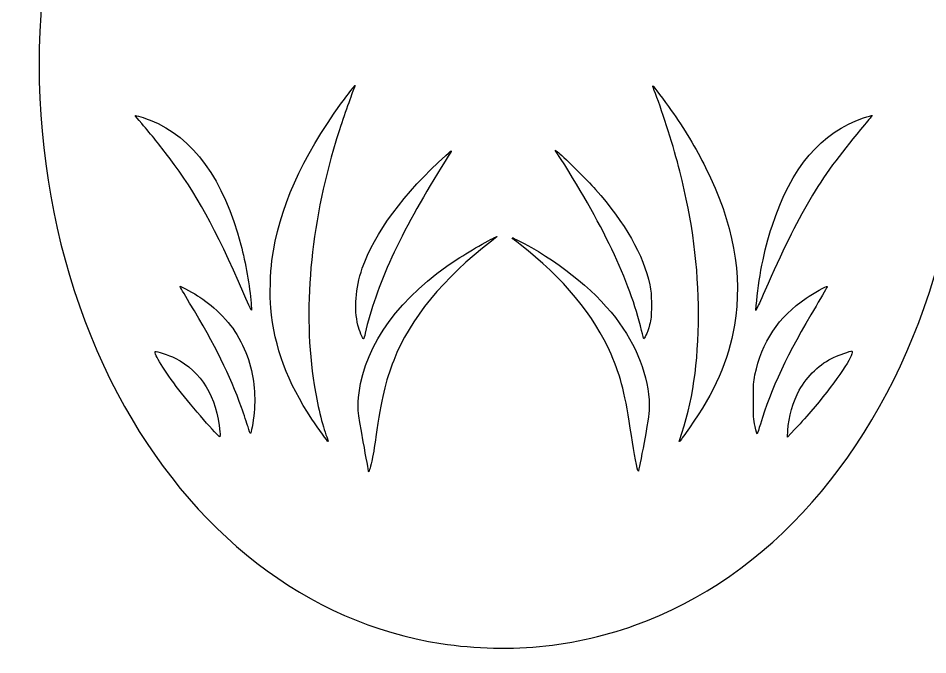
# Model space of a CAD drawing. Header units: centimetres. Extents: x -43.1 to 25.4, y -19.9 to 28.
# Drawn here: x -43.1 to -8.86, y -19.88 to 4.06 of the extents above; entities that cross this region are included whole.
import ezdxf

# ---------------------------------------------------------------- set-up
doc = ezdxf.new("R2010")
doc.units = ezdxf.units.CM
doc.header["$MEASUREMENT"] = 0
doc.layers.add('Layer 1', color=7, linetype='Continuous')

msp = doc.modelspace()

# ---------------------------------------------------------------- linework, layer by layer
at = {"layer": 'Layer 1'}
for points, knots in [([(7.08911, -19.66705), (2.8457, -19.42613), (-0.95817, -17.45584), (-3.9761, -13.93558), (-3.9761, -13.93558), (-5.92387, -11.6636), (-7.50894, -8.63898), (-8.43037, -5.43601), (-8.43037, -5.43601), (-8.43037, -5.43601), (-8.48713, -5.23872), (-8.48713, -5.23872), (-8.48713, -5.23872), (-8.48713, -5.23872), (-8.61523, -5.66091), (-8.61523, -5.66091), (-8.61523, -5.66091), (-10.51539, -11.92324), (-14.44688, -16.63061), (-19.4185, -18.59619), (-19.4185, -18.59619), (-21.88584, -19.57168), (-24.53522, -19.86531), (-27.19341, -19.4579), (-27.19341, -19.4579), (-32.20729, -18.68942), (-36.59429, -15.29874), (-39.36333, -10.05185), (-39.36333, -10.05185), (-42.32436, -4.44115), (-43.10168, 2.59199), (-41.48923, 9.18335), (-41.48923, 9.18335), (-40.64339, 12.64098), (-39.14508, 15.94975), (-37.11976, 18.83258), (-37.11976, 18.83258), (-36.03266, 20.37995), (-34.94819, 21.65422), (-33.52098, 23.0612), (-33.52098, 23.0612), (-31.91789, 24.64156), (-30.39654, 25.81563), (-28.79115, 26.71136), (-28.79115, 26.71136), (-27.35702, 27.51153), (-25.91154, 27.982), (-24.88721, 27.982), (-24.88721, 27.982), (-23.14766, 27.982), (-20.50739, 26.7162), (-18.0764, 24.71677), (-18.0764, 24.71677), (-16.73052, 23.6098), (-15.17306, 22.04372), (-14.02367, 20.64155), (-14.02367, 20.64155), (-12.60132, 18.90643), (-11.47307, 17.16282), (-10.47001, 15.14971), (-10.47001, 15.14971), (-9.64456, 13.49305), (-9.04891, 11.95337), (-8.5201, 10.1094), (-8.5201, 10.1094), (-8.49506, 10.02208), (-8.47038, 9.96255), (-8.46525, 9.9771), (-8.46525, 9.9771), (-8.46013, 9.99166), (-8.40777, 10.17025), (-8.34889, 10.37398), (-8.34889, 10.37398), (-7.50468, 13.29512), (-6.07832, 16.26467), (-4.31143, 18.77966), (-4.31143, 18.77966), (-3.22433, 20.32703), (-2.13986, 21.60131), (-0.71265, 23.00828), (-0.71265, 23.00828), (1.40369, 25.09461), (3.48643, 26.55541), (5.50161, 27.36687), (5.50161, 27.36687), (6.68699, 27.84418), (7.65037, 28.01166), (8.50123, 27.88832), (8.50123, 27.88832), (10.08163, 27.65924), (11.99608, 26.73765), (13.971, 25.25527), (13.971, 25.25527), (14.89031, 24.56523), (15.63141, 23.92147), (16.55774, 23.00828), (16.55774, 23.00828), (19.04442, 20.55685), (20.84745, 18.08916), (22.33828, 15.09679), (22.33828, 15.09679), (24.08692, 11.58697), (25.04676, 7.9764), (25.31003, 3.91815), (25.31003, 3.91815), (25.38038, 2.83367), (25.34795, 0.94621), (25.23797, -0.2755), (25.23797, -0.2755), (24.65365, -6.76623), (21.86883, -12.571), (17.6487, -16.0948), (17.6487, -16.0948), (14.60683, -18.63478), (10.9136, -19.88417), (7.08911, -19.66705)], [0, 0, 0, 0, 0.03333333, 0.03333333, 0.03333333, 0.03333333, 0.06666667, 0.06666667, 0.06666667, 0.06666667, 0.1, 0.1, 0.1, 0.1, 0.13333333, 0.13333333, 0.13333333, 0.13333333, 0.16666667, 0.16666667, 0.16666667, 0.16666667, 0.2, 0.2, 0.2, 0.2, 0.23333333, 0.23333333, 0.23333333, 0.23333333, 0.26666667, 0.26666667, 0.26666667, 0.26666667, 0.3, 0.3, 0.3, 0.3, 0.33333333, 0.33333333, 0.33333333, 0.33333333, 0.36666667, 0.36666667, 0.36666667, 0.36666667, 0.4, 0.4, 0.4, 0.4, 0.43333333, 0.43333333, 0.43333333, 0.43333333, 0.46666667, 0.46666667, 0.46666667, 0.46666667, 0.5, 0.5, 0.5, 0.5, 0.53333333, 0.53333333, 0.53333333, 0.53333333, 0.56666667, 0.56666667, 0.56666667, 0.56666667, 0.6, 0.6, 0.6, 0.6, 0.63333333, 0.63333333, 0.63333333, 0.63333333, 0.66666667, 0.66666667, 0.66666667, 0.66666667, 0.7, 0.7, 0.7, 0.7, 0.73333333, 0.73333333, 0.73333333, 0.73333333, 0.76666667, 0.76666667, 0.76666667, 0.76666667, 0.8, 0.8, 0.8, 0.8, 0.83333333, 0.83333333, 0.83333333, 0.83333333, 0.86666667, 0.86666667, 0.86666667, 0.86666667, 0.9, 0.9, 0.9, 0.9, 0.93333333, 0.93333333, 0.93333333, 0.93333333, 1, 1, 1, 1]), ([(-31.48886, -11.69025), (-31.64736, -11.26917), (-31.85132, -10.42357), (-31.96063, -9.73435), (-31.96063, -9.73435), (-32.39877, -6.97196), (-32.11317, -3.77094), (-31.14268, -0.56654), (-31.14268, -0.56654), (-30.99831, -0.08987), (-30.66638, 0.89097), (-30.52455, 1.25999), (-30.52455, 1.25999), (-30.52455, 1.25999), (-30.41812, 1.5369), (-30.41812, 1.5369), (-30.41812, 1.5369), (-30.41812, 1.5369), (-30.5092, 1.43106), (-30.5092, 1.43106), (-30.5092, 1.43106), (-30.5593, 1.37285), (-30.74775, 1.12282), (-30.92798, 0.87544), (-30.92798, 0.87544), (-32.43863, -1.19805), (-33.27725, -3.09335), (-33.55213, -5.05515), (-33.55213, -5.05515), (-33.61043, -5.47122), (-33.63135, -6.40629), (-33.59202, -6.83806), (-33.59202, -6.83806), (-33.45735, -8.31649), (-32.96519, -9.64415), (-32.0427, -11.01752), (-32.0427, -11.01752), (-31.79605, -11.38472), (-31.45093, -11.86425), (-31.4333, -11.86425), (-31.4333, -11.86425), (-31.42784, -11.86425), (-31.45284, -11.78595), (-31.48886, -11.69025)], [0, 0, 0, 0, 0.08333333, 0.08333333, 0.08333333, 0.08333333, 0.16666667, 0.16666667, 0.16666667, 0.16666667, 0.25, 0.25, 0.25, 0.25, 0.33333333, 0.33333333, 0.33333333, 0.33333333, 0.41666667, 0.41666667, 0.41666667, 0.41666667, 0.5, 0.5, 0.5, 0.5, 0.58333333, 0.58333333, 0.58333333, 0.58333333, 0.66666667, 0.66666667, 0.66666667, 0.66666667, 0.75, 0.75, 0.75, 0.75, 0.83333333, 0.83333333, 0.83333333, 0.83333333, 1, 1, 1, 1]), ([(-17.83571, -11.34831), (-16.88513, -10.00271), (-16.36736, -8.82329), (-16.14158, -7.48928), (-16.14158, -7.48928), (-15.82172, -5.59938), (-16.17951, -3.63595), (-17.22389, -1.54992), (-17.22389, -1.54992), (-17.57371, -0.8512), (-18.05903, -0.04537), (-18.51729, 0.59763), (-18.51729, 0.59763), (-18.77921, 0.96514), (-19.20393, 1.5258), (-19.2133, 1.51643), (-19.2133, 1.51643), (-19.2181, 1.51164), (-19.17443, 1.38501), (-19.11627, 1.23503), (-19.11627, 1.23503), (-18.8211, 0.47388), (-18.42313, -0.79186), (-18.19626, -1.69102), (-18.19626, -1.69102), (-17.71262, -3.60789), (-17.49598, -5.27331), (-17.49587, -7.07529), (-17.49587, -7.07529), (-17.49576, -8.93665), (-17.70714, -10.35292), (-18.20472, -11.82456), (-18.20472, -11.82456), (-18.22261, -11.87748), (-18.22261, -11.87748), (-18.17869, -11.82456), (-18.17869, -11.82456), (-18.15453, -11.79546), (-18.00019, -11.58115), (-17.83571, -11.34831)], [0, 0, 0, 0, 0.09090909, 0.09090909, 0.09090909, 0.09090909, 0.18181818, 0.18181818, 0.18181818, 0.18181818, 0.27272727, 0.27272727, 0.27272727, 0.27272727, 0.36363636, 0.36363636, 0.36363636, 0.36363636, 0.45454545, 0.45454545, 0.45454545, 0.45454545, 0.54545455, 0.54545455, 0.54545455, 0.54545455, 0.63636364, 0.63636364, 0.63636364, 0.63636364, 0.72727273, 0.72727273, 0.72727273, 0.72727273, 0.81818182, 0.81818182, 0.81818182, 0.81818182, 1, 1, 1, 1]), ([(-34.33676, -6.65857), (-34.38719, -6.02025), (-34.54097, -5.13052), (-34.71723, -4.4572), (-34.71723, -4.4572), (-35.35833, -2.00818), (-36.52139, -0.41108), (-38.12869, 0.22741), (-38.12869, 0.22741), (-38.337, 0.31016), (-38.69704, 0.41782), (-38.69704, 0.39736), (-38.69704, 0.39736), (-38.69704, 0.39093), (-38.58676, 0.25775), (-38.45196, 0.10139), (-38.45196, 0.10139), (-38.06837, -0.34357), (-37.77916, -0.70215), (-37.4213, -1.1765), (-37.4213, -1.1765), (-36.3719, -2.56749), (-35.71271, -3.76791), (-34.6034, -6.308), (-34.6034, -6.308), (-34.37842, -6.82314), (-34.33538, -6.91654), (-34.32296, -6.91654), (-34.32296, -6.91654), (-34.31934, -6.91654), (-34.32555, -6.80046), (-34.33676, -6.65857)], [0, 0, 0, 0, 0.11111111, 0.11111111, 0.11111111, 0.11111111, 0.22222222, 0.22222222, 0.22222222, 0.22222222, 0.33333333, 0.33333333, 0.33333333, 0.33333333, 0.44444444, 0.44444444, 0.44444444, 0.44444444, 0.55555556, 0.55555556, 0.55555556, 0.55555556, 0.66666667, 0.66666667, 0.66666667, 0.66666667, 0.77777778, 0.77777778, 0.77777778, 0.77777778, 1, 1, 1, 1]), ([(-14.87059, -5.91347), (-13.62517, -3.09714), (-12.88119, -1.87489), (-11.23781, 0.0546), (-11.23781, 0.0546), (-11.07698, 0.24343), (-10.94906, 0.40159), (-10.95354, 0.40607), (-10.95354, 0.40607), (-10.95802, 0.41055), (-11.10334, 0.3677), (-11.27647, 0.31085), (-11.27647, 0.31085), (-12.85724, -0.20823), (-14.00602, -1.56246), (-14.72474, -3.75412), (-14.72474, -3.75412), (-15.0181, -4.6487), (-15.24321, -5.78232), (-15.31856, -6.74456), (-15.31856, -6.74456), (-15.31856, -6.74456), (-15.33306, -6.92977), (-15.33306, -6.92977), (-15.33306, -6.92977), (-15.33306, -6.92977), (-15.25633, -6.77102), (-15.25633, -6.77102), (-15.25633, -6.77102), (-15.21414, -6.68371), (-15.04055, -6.29781), (-14.87059, -5.91347)], [0, 0, 0, 0, 0.11111111, 0.11111111, 0.11111111, 0.11111111, 0.22222222, 0.22222222, 0.22222222, 0.22222222, 0.33333333, 0.33333333, 0.33333333, 0.33333333, 0.44444444, 0.44444444, 0.44444444, 0.44444444, 0.55555556, 0.55555556, 0.55555556, 0.55555556, 0.66666667, 0.66666667, 0.66666667, 0.66666667, 0.77777778, 0.77777778, 0.77777778, 0.77777778, 1, 1, 1, 1]), ([(-30.03646, -7.78305), (-29.66062, -6.07072), (-28.69167, -3.95976), (-27.17942, -1.55873), (-27.17942, -1.55873), (-26.70468, -0.80498), (-26.71759, -0.83879), (-27.0027, -1.09571), (-27.0027, -1.09571), (-28.5662, -2.5046), (-29.71392, -4.05407), (-30.14878, -5.34306), (-30.14878, -5.34306), (-30.40755, -6.1101), (-30.46594, -6.87872), (-30.31117, -7.48086), (-30.31117, -7.48086), (-30.25761, -7.68923), (-30.13149, -8.00133), (-30.10084, -8.00133), (-30.10084, -8.00133), (-30.09178, -8.00133), (-30.06281, -7.90311), (-30.03646, -7.78305)], [0, 0, 0, 0, 0.14285714, 0.14285714, 0.14285714, 0.14285714, 0.28571429, 0.28571429, 0.28571429, 0.28571429, 0.42857143, 0.42857143, 0.42857143, 0.42857143, 0.57142857, 0.57142857, 0.57142857, 0.57142857, 0.71428571, 0.71428571, 0.71428571, 0.71428571, 1, 1, 1, 1]), ([(-19.4729, -7.86478), (-19.43484, -7.78968), (-19.37291, -7.61406), (-19.33527, -7.47452), (-19.33527, -7.47452), (-19.2734, -7.24512), (-19.2668, -7.17391), (-19.26639, -6.73133), (-19.26639, -6.73133), (-19.266, -6.32253), (-19.27573, -6.19607), (-19.32544, -5.96404), (-19.32544, -5.96404), (-19.56566, -4.84268), (-20.25227, -3.63764), (-21.3698, -2.37606), (-21.3698, -2.37606), (-21.65412, -2.0551), (-22.65969, -1.05998), (-22.80047, -0.96026), (-22.80047, -0.96026), (-22.80047, -0.96026), (-22.88818, -0.89814), (-22.88818, -0.89814), (-22.88818, -0.89814), (-22.88818, -0.89814), (-22.84566, -0.96385), (-22.84566, -0.96385), (-22.84566, -0.96385), (-21.11971, -3.63079), (-20.07118, -5.82636), (-19.63326, -7.69045), (-19.63326, -7.69045), (-19.59309, -7.86143), (-19.55614, -8.00133), (-19.55116, -8.00133), (-19.55116, -8.00133), (-19.54617, -8.00133), (-19.51096, -7.93988), (-19.4729, -7.86478)], [0, 0, 0, 0, 0.09090909, 0.09090909, 0.09090909, 0.09090909, 0.18181818, 0.18181818, 0.18181818, 0.18181818, 0.27272727, 0.27272727, 0.27272727, 0.27272727, 0.36363636, 0.36363636, 0.36363636, 0.36363636, 0.45454545, 0.45454545, 0.45454545, 0.45454545, 0.54545455, 0.54545455, 0.54545455, 0.54545455, 0.63636364, 0.63636364, 0.63636364, 0.63636364, 0.72727273, 0.72727273, 0.72727273, 0.72727273, 0.81818182, 0.81818182, 0.81818182, 0.81818182, 1, 1, 1, 1]), ([(-29.79175, -12.60508), (-29.75672, -12.45229), (-29.68583, -12.03557), (-29.63422, -11.67904), (-29.63422, -11.67904), (-29.42423, -10.22861), (-29.28057, -9.61014), (-28.9674, -8.80831), (-28.9674, -8.80831), (-28.3612, -7.25626), (-27.08978, -5.70675), (-25.28928, -4.32569), (-25.28928, -4.32569), (-25.16922, -4.23361), (-25.071, -4.15287), (-25.071, -4.14628), (-25.071, -4.14628), (-25.071, -4.1059), (-26.07979, -4.68095), (-26.5734, -5.0027), (-26.5734, -5.0027), (-28.72659, -6.40626), (-30.02677, -8.17367), (-30.26977, -10.02742), (-30.26977, -10.02742), (-30.33874, -10.55356), (-30.32863, -10.67116), (-30.11138, -11.86875), (-30.11138, -11.86875), (-30.00228, -12.47019), (-29.91223, -12.97418), (-29.91126, -12.98873), (-29.91126, -12.98873), (-29.90747, -13.04626), (-29.85224, -12.86897), (-29.79175, -12.60508)], [0, 0, 0, 0, 0.1, 0.1, 0.1, 0.1, 0.2, 0.2, 0.2, 0.2, 0.3, 0.3, 0.3, 0.3, 0.4, 0.4, 0.4, 0.4, 0.5, 0.5, 0.5, 0.5, 0.6, 0.6, 0.6, 0.6, 0.7, 0.7, 0.7, 0.7, 0.8, 0.8, 0.8, 0.8, 1, 1, 1, 1]), ([(-19.5415, -11.89723), (-19.35792, -10.89843), (-19.34362, -10.79482), (-19.34704, -10.48842), (-19.34704, -10.48842), (-19.35882, -9.43047), (-19.82391, -8.22812), (-20.61943, -7.19904), (-20.61943, -7.19904), (-21.46787, -6.10151), (-22.86321, -5.00066), (-24.33016, -4.27148), (-24.33016, -4.27148), (-24.58923, -4.14271), (-24.57551, -4.16218), (-24.20511, -4.44891), (-24.20511, -4.44891), (-22.60528, -5.68735), (-21.39449, -7.14549), (-20.7842, -8.56867), (-20.7842, -8.56867), (-20.40277, -9.45816), (-20.24435, -10.09494), (-20.02024, -11.63935), (-20.02024, -11.63935), (-19.92416, -12.30148), (-19.7902, -12.97562), (-19.75476, -12.97541), (-19.75476, -12.97541), (-19.74645, -12.97536), (-19.65048, -12.49018), (-19.5415, -11.89723)], [0, 0, 0, 0, 0.11111111, 0.11111111, 0.11111111, 0.11111111, 0.22222222, 0.22222222, 0.22222222, 0.22222222, 0.33333333, 0.33333333, 0.33333333, 0.33333333, 0.44444444, 0.44444444, 0.44444444, 0.44444444, 0.55555556, 0.55555556, 0.55555556, 0.55555556, 0.66666667, 0.66666667, 0.66666667, 0.66666667, 0.77777778, 0.77777778, 0.77777778, 0.77777778, 1, 1, 1, 1]), ([(-34.29496, -11.31577), (-34.15736, -10.57709), (-34.16602, -9.89947), (-34.32209, -9.19196), (-34.32209, -9.19196), (-34.40648, -8.80945), (-34.53361, -8.46285), (-34.71939, -8.10879), (-34.71939, -8.10879), (-34.92685, -7.71342), (-35.10021, -7.4734), (-35.41225, -7.14952), (-35.41225, -7.14952), (-35.72239, -6.82762), (-35.93778, -6.64527), (-36.26287, -6.4294), (-36.26287, -6.4294), (-36.45876, -6.29932), (-36.97275, -6.01696), (-37.01364, -6.01696), (-37.01364, -6.01696), (-37.02159, -6.01696), (-36.85659, -6.30238), (-36.64696, -6.65122), (-36.64696, -6.65122), (-35.67544, -8.26794), (-35.13299, -9.36081), (-34.69367, -10.58649), (-34.69367, -10.58649), (-34.60086, -10.84542), (-34.49095, -11.17261), (-34.44941, -11.31358), (-34.44941, -11.31358), (-34.40788, -11.45455), (-34.36586, -11.56492), (-34.35604, -11.55885), (-34.35604, -11.55885), (-34.34622, -11.55278), (-34.31873, -11.44339), (-34.29496, -11.31577)], [0, 0, 0, 0, 0.09090909, 0.09090909, 0.09090909, 0.09090909, 0.18181818, 0.18181818, 0.18181818, 0.18181818, 0.27272727, 0.27272727, 0.27272727, 0.27272727, 0.36363636, 0.36363636, 0.36363636, 0.36363636, 0.45454545, 0.45454545, 0.45454545, 0.45454545, 0.54545455, 0.54545455, 0.54545455, 0.54545455, 0.63636364, 0.63636364, 0.63636364, 0.63636364, 0.72727273, 0.72727273, 0.72727273, 0.72727273, 0.81818182, 0.81818182, 0.81818182, 0.81818182, 1, 1, 1, 1]), ([(-15.16355, -11.20279), (-14.77661, -9.90526), (-14.13958, -8.55494), (-13.06895, -6.7629), (-13.06895, -6.7629), (-12.83, -6.36293), (-12.63993, -6.03025), (-12.64657, -6.0236), (-12.64657, -6.0236), (-12.66666, -6.00352), (-13.1605, -6.28055), (-13.44256, -6.47013), (-13.44256, -6.47013), (-14.47227, -7.16222), (-15.11834, -8.13119), (-15.36614, -9.35511), (-15.36614, -9.35511), (-15.41986, -9.62046), (-15.42684, -9.73112), (-15.42674, -10.31644), (-15.42674, -10.31644), (-15.42663, -10.90687), (-15.41986, -11.01166), (-15.3637, -11.29238), (-15.3637, -11.29238), (-15.3275, -11.47329), (-15.29258, -11.59129), (-15.28147, -11.57019), (-15.28147, -11.57019), (-15.27086, -11.55002), (-15.21779, -11.38469), (-15.16355, -11.20279)], [0, 0, 0, 0, 0.11111111, 0.11111111, 0.11111111, 0.11111111, 0.22222222, 0.22222222, 0.22222222, 0.22222222, 0.33333333, 0.33333333, 0.33333333, 0.33333333, 0.44444444, 0.44444444, 0.44444444, 0.44444444, 0.55555556, 0.55555556, 0.55555556, 0.55555556, 0.66666667, 0.66666667, 0.66666667, 0.66666667, 0.77777778, 0.77777778, 0.77777778, 0.77777778, 1, 1, 1, 1]), ([(-35.50651, -11.50045), (-35.63496, -10.15877), (-36.19974, -9.22823), (-37.18891, -8.72847), (-37.18891, -8.72847), (-37.43767, -8.60279), (-37.9082, -8.44546), (-37.94006, -8.47731), (-37.94006, -8.47731), (-38.00629, -8.54354), (-37.59087, -9.21619), (-37.04937, -9.91956), (-37.04937, -9.91956), (-36.56707, -10.54603), (-35.5779, -11.67904), (-35.51327, -11.67904), (-35.51327, -11.67904), (-35.49977, -11.67904), (-35.49684, -11.6015), (-35.50651, -11.50045)], [0, 0, 0, 0, 0.16666667, 0.16666667, 0.16666667, 0.16666667, 0.33333333, 0.33333333, 0.33333333, 0.33333333, 0.5, 0.5, 0.5, 0.5, 0.66666667, 0.66666667, 0.66666667, 0.66666667, 1, 1, 1, 1]), ([(-13.26102, -10.73028), (-12.42871, -9.75735), (-11.70954, -8.73052), (-11.70954, -8.51507), (-11.70954, -8.51507), (-11.70954, -8.4799), (-11.71343, -8.45112), (-11.7182, -8.45112), (-11.7182, -8.45112), (-11.75331, -8.45112), (-12.25744, -8.63055), (-12.38889, -8.68984), (-12.38889, -8.68984), (-12.90597, -8.92304), (-13.40554, -9.39597), (-13.70186, -9.93279), (-13.70186, -9.93279), (-13.92391, -10.33507), (-14.10363, -10.96637), (-14.13219, -11.4444), (-14.13219, -11.4444), (-14.13219, -11.4444), (-14.147, -11.69227), (-14.147, -11.69227), (-14.147, -11.69227), (-14.147, -11.69227), (-13.87783, -11.41446), (-13.87783, -11.41446), (-13.87783, -11.41446), (-13.72978, -11.26166), (-13.45222, -10.95378), (-13.26102, -10.73028)], [0, 0, 0, 0, 0.11111111, 0.11111111, 0.11111111, 0.11111111, 0.22222222, 0.22222222, 0.22222222, 0.22222222, 0.33333333, 0.33333333, 0.33333333, 0.33333333, 0.44444444, 0.44444444, 0.44444444, 0.44444444, 0.55555556, 0.55555556, 0.55555556, 0.55555556, 0.66666667, 0.66666667, 0.66666667, 0.66666667, 0.77777778, 0.77777778, 0.77777778, 0.77777778, 1, 1, 1, 1])]:
    msp.add_open_spline(points, degree=3, knots=knots, dxfattribs=at)

doc.saveas('drawing.dxf')
